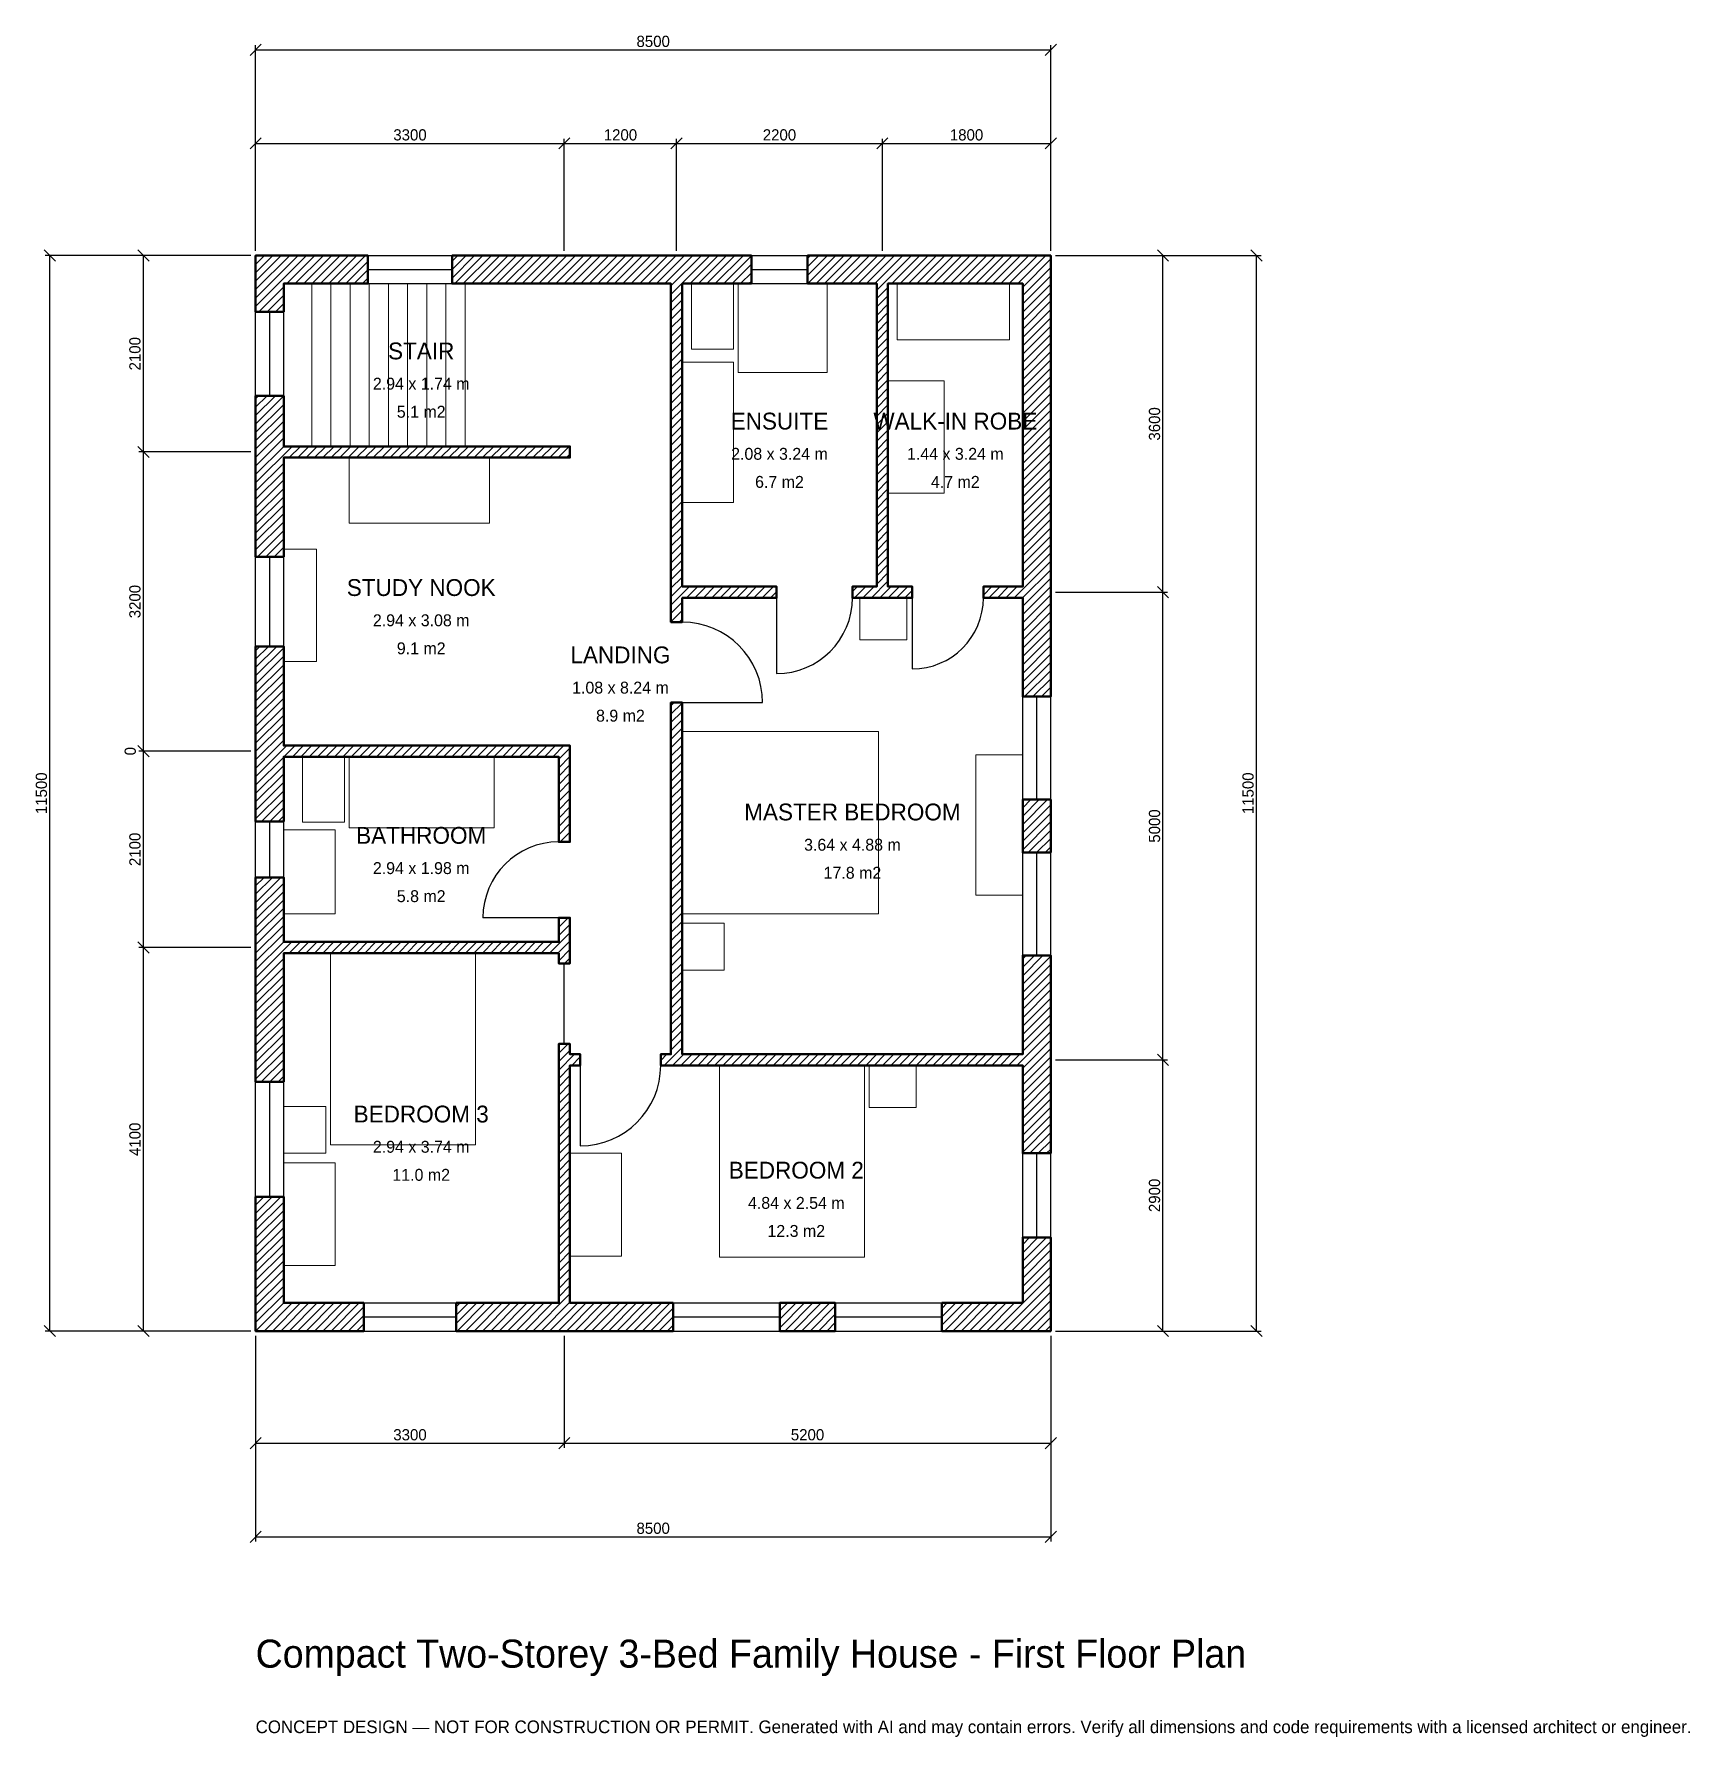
# Model space of a CAD drawing. Header units: millimetres. Extents: x -2369 to 15333, y -4341 to 13869.
import ezdxf
from ezdxf.enums import TextEntityAlignment as Align

# ---------------------------------------------------------------- set-up
doc = ezdxf.new("R2010")
doc.units = ezdxf.units.MM
for name, color, linetype, lineweight in [('A-ANNO-DIMS', 1, 'Continuous', 13), ('A-ANNO-TEXT', 7, 'Continuous', 18), ('A-AREA-IDEN', 7, 'Continuous', 18), ('A-DOOR', 2, 'Continuous', 25), ('A-FLOR-FIXT', 9, 'Continuous', 13), ('A-FLOR-STRS', 3, 'Continuous', 18), ('A-FURN', 9, 'Continuous', 13), ('A-GLAZ', 4, 'Continuous', 25), ('A-WALL', 7, 'Continuous', 50), ('A-WALL-PATT', 8, 'Continuous', 13)]:
    doc.layers.add(name, color=color, linetype=linetype, lineweight=lineweight)
doc.dimstyles.new('PLAN', dxfattribs={"dimtxt": 120, "dimasz": 80, "dimexe": 50, "dimexo": 50, "dimgap": 30, "dimtad": 1, "dimdec": 0, "dimtsz": 60, "dimcen": 2.5, "dimclrd": 1, "dimclre": 1, "dimazin": 3, "dimtfac": 1, "dimtmove": 0, "dimatfit": 3})

msp = doc.modelspace()

# ---------------------------------------------------------------- hatches: boundary and pattern name
at = {"layer": 'A-WALL-PATT'}
h = msp.add_hatch(dxfattribs=at)
h.set_pattern_fill('ANSI31', color=8, scale=20)
h.paths.add_polyline_path([(3150, 0), (2145, 0), (2145, 300), (3150, 300), (3240, 300), (3240, 2840), (3240, 2960), (3240, 3070), (3360, 3070), (3360, 2960), (3470, 2960), (3470, 2840), (3360, 2840), (3360, 300), (3450, 300), (4463.3333, 300), (4463.3333, 0), (3450, 0), (3360, 0), (3360, -0.001), (3240, -0.001), (3240, 0), (3150, 0)])
h.paths.add_polyline_path([(300, 0), (300, -0.001), (0, -0.001), (0, 0), (-0.001, 0), (-0.001, 0), (-0.001, 300), (0, 300), (0, 1435), (300, 1435), (300, 300), (1155, 300), (1155, 0), (300, 0)])
h.paths.add_polyline_path([(0, 3950), (0, 4040), (-0.001, 4040), (-0.001, 4160), (0, 4160), (0, 4250), (0, 4850), (300, 4850), (300, 4250), (300, 4160), (3240, 4160), (3240, 4420), (3360, 4420), (3360, 4160), (3360, 4040), (3360, 3930), (3240, 3930), (3240, 4040), (300, 4040), (300, 3950), (300, 2665), (0, 2665), (0, 3950)])
h.paths.add_polyline_path([(0, 6050), (0, 6140), (-0.001, 6140), (-0.001, 6260), (0, 6260), (0, 6350), (0, 7320), (300, 7320), (300, 6350), (300, 6260), (3240, 6260), (3360, 6260), (3360, 6140), (3360, 5230), (3240, 5230), (3240, 6140), (300, 6140), (300, 6050), (300, 5450), (0, 5450), (0, 6050)])
h.paths.add_polyline_path([(0, 9250), (0, 9340), (-0.001, 9340), (-0.001, 9460), (0, 9460), (0, 9550), (0, 10000), (300, 10000), (300, 9550), (300, 9460), (3360, 9460), (3360, 9340), (300, 9340), (300, 9250), (300, 8280), (0, 8280), (0, 9250)])
h.paths.add_polyline_path([(0, 11200), (-0.001, 11200), (-0.001, 11500), (0, 11500), (0, 11500.001), (300, 11500.001), (300, 11500), (1200, 11500), (1200, 11200), (300, 11200), (300, 10900), (0, 10900), (0, 11200)])
h.paths.add_polyline_path([(3150, 11500), (3450, 11500), (4350, 11500), (4440, 11500), (4440, 11500.001), (4560, 11500.001), (4560, 11500), (4650, 11500), (5300, 11500), (5300, 11200), (4650, 11200), (4560, 11200), (4560, 7960), (5570, 7960), (5570, 7840), (4560, 7840), (4560, 7580), (4440, 7580), (4440, 7840), (4440, 7960), (4440, 11200), (4350, 11200), (3450, 11200), (3150, 11200), (2100, 11200), (2100, 11500), (3150, 11500)])
h.paths.add_polyline_path([(6550, 11500), (6640, 11500), (6640, 11500.001), (6760, 11500.001), (6760, 11500), (6850, 11500), (8200, 11500), (8200, 11500.001), (8500, 11500.001), (8500, 11500), (8500.001, 11500), (8500.001, 11200), (8500, 11200), (8500, 8050), (8500, 7960), (8500.001, 7960), (8500.001, 7840), (8500, 7840), (8500, 7750), (8500, 6783.3333), (8200, 6783.3333), (8200, 7750), (8200, 7840), (7780, 7840), (7780, 7960), (8200, 7960), (8200, 8050), (8200, 11200), (6850, 11200), (6760, 11200), (6760, 7960), (7020, 7960), (7020, 7840), (6760, 7840), (6640, 7840), (6380, 7840), (6380, 7960), (6640, 7960), (6640, 11200), (6550, 11200), (5900, 11200), (5900, 11500), (6550, 11500)])
h.paths.add_polyline_path([(8500, 5116.6667), (8200, 5116.6667), (8200, 5683.3333), (8500, 5683.3333), (8500, 5116.6667)])
h.paths.add_polyline_path([(8500, 3050), (8500, 2960), (8500.001, 2960), (8500.001, 2840), (8500, 2840), (8500, 2750), (8500, 1900), (8200, 1900), (8200, 2750), (8200, 2840), (4560, 2840), (4440, 2840), (4330, 2840), (4330, 2960), (4440, 2960), (4440, 6720), (4560, 6720), (4560, 2960), (8200, 2960), (8200, 3050), (8200, 4016.6667), (8500, 4016.6667), (8500, 3050)])
h.paths.add_polyline_path([(8500, 300), (8500.001, 300), (8500.001, 0), (8500, 0), (8500, -0.001), (8200, -0.001), (8200, 0), (7336.6667, 0), (7336.6667, 300), (8200, 300), (8200, 1000), (8500, 1000), (8500, 300)])
h.paths.add_polyline_path([(5603.3333, 0), (5603.3333, 300), (6196.6667, 300), (6196.6667, 0), (5603.3333, 0)])

# ---------------------------------------------------------------- linework, layer by layer
at = {"layer": 'A-DOOR'}
for p, q in [((5570, 7840), (5570, 7030)), ((7020, 7840), (7020, 7080)), ((4560, 6720), (5420, 6720)), ((3240, 4420), (2430, 4420)), ((3300, 3070), (3300, 3930)), ((3470, 2840), (3470, 1980))]:
    msp.add_line(p, q, dxfattribs=at)
for centre, radius, start, end in [((5570, 7840), 810, 270, 360), ((7020, 7840), 760, 270, 360), ((4560, 6720), 860, 0, 90), ((3240, 4420), 810, 90, 180), ((3470, 2840), 860, 270, 360)]:
    msp.add_arc(centre, radius, start, end, dxfattribs=at)
at = {"layer": 'A-FLOR-FIXT'}
for points in [[(4660, 10500), (5110, 10500), (5110, 11200), (4660, 11200)], [(5160, 10250), (6110, 10250), (6110, 11200), (5160, 11200)], [(4560, 8860), (5110, 8860), (5110, 10360), (4560, 10360)], [(500, 5440), (950, 5440), (950, 6140), (500, 6140)], [(1000, 5380), (2550, 5380), (2550, 6140), (1000, 6140)], [(300, 4460), (850, 4460), (850, 5360), (300, 5360)]]:
    msp.add_lwpolyline(points, close=True, dxfattribs=at)
at = {"layer": 'A-FLOR-STRS'}
for p, q in [((600, 9460), (600, 11200)), ((805, 9460), (805, 11200)), ((1010, 9460), (1010, 11200)), ((1215, 9460), (1215, 11200)), ((1420, 9460), (1420, 11200)), ((1625, 9460), (1625, 11200)), ((1830, 9460), (1830, 11200)), ((2035, 9460), (2035, 11200)), ((2240, 9460), (2240, 11200))]:
    msp.add_line(p, q, dxfattribs=at)
at = {"layer": 'A-FURN'}
for points in [[(6860, 10600), (8060, 10600), (8060, 11200), (6860, 11200)], [(6760, 8960), (7360, 8960), (7360, 10160), (6760, 10160)], [(1000, 8640), (2500, 8640), (2500, 9340), (1000, 9340)], [(300, 7160), (650, 7160), (650, 8360), (300, 8360)], [(6460, 7390), (6960, 7390), (6960, 7840), (6460, 7840)], [(4560, 4460), (6660, 4460), (6660, 6410), (4560, 6410)], [(7700, 4660), (8200, 4660), (8200, 6160), (7700, 6160)], [(4560, 3860), (5010, 3860), (5010, 4360), (4560, 4360)], [(800, 1990), (2350, 1990), (2350, 4040), (800, 4040)], [(4960, 790), (6510, 790), (6510, 2840), (4960, 2840)], [(6560, 2390), (7060, 2390), (7060, 2840), (6560, 2840)], [(300, 1900), (750, 1900), (750, 2400), (300, 2400)], [(3360, 800), (3910, 800), (3910, 1900), (3360, 1900)], [(300, 700), (850, 700), (850, 1800), (300, 1800)]]:
    msp.add_lwpolyline(points, close=True, dxfattribs=at)
at = {"layer": 'A-GLAZ'}
for p, q in [((1200, 11500), (2100, 11500)), ((5300, 11500), (5900, 11500)), ((1200, 11350), (2100, 11350)), ((5300, 11350), (5900, 11350)), ((1200, 11200), (2100, 11200)), ((5300, 11200), (5900, 11200)), ((0, 10000), (0, 10900)), ((150, 10000), (150, 10900)), ((300, 10000), (300, 10900)), ((0, 7320), (0, 8280)), ((150, 7320), (150, 8280)), ((300, 7320), (300, 8280)), ((8200, 5683.3333), (8200, 6783.3333)), ((8350, 5683.3333), (8350, 6783.3333)), ((8500, 5683.3333), (8500, 6783.3333)), ((0, 4850), (0, 5450)), ((150, 4850), (150, 5450)), ((300, 4850), (300, 5450)), ((8200, 4016.6667), (8200, 5116.6667)), ((8350, 4016.6667), (8350, 5116.6667)), ((8500, 4016.6667), (8500, 5116.6667)), ((0, 1435), (0, 2665)), ((150, 1435), (150, 2665)), ((300, 1435), (300, 2665)), ((8200, 1000), (8200, 1900)), ((8350, 1000), (8350, 1900)), ((8500, 1000), (8500, 1900)), ((1155, 300), (2145, 300)), ((4463.3333, 300), (5603.3333, 300)), ((6196.6667, 300), (7336.6667, 300)), ((1155, 150), (2145, 150)), ((1155, 0), (2145, 0)), ((4463.3333, 150), (5603.3333, 150)), ((4463.3333, 0), (5603.3333, 0)), ((6196.6667, 150), (7336.6667, 150)), ((6196.6667, 0), (7336.6667, 0))]:
    msp.add_line(p, q, dxfattribs=at)
at = {"layer": 'A-WALL'}
for points in [[(0, 11200), (-0.001, 11200), (-0.001, 11500), (0, 11500), (0, 11500.001), (300, 11500.001), (300, 11500), (1200, 11500), (1200, 11200), (300, 11200), (300, 10900), (0, 10900), (0, 11200)], [(3150, 11500), (3450, 11500), (4350, 11500), (4440, 11500), (4440, 11500.001), (4560, 11500.001), (4560, 11500), (4650, 11500), (5300, 11500), (5300, 11200), (4650, 11200), (4560, 11200), (4560, 7960), (5570, 7960), (5570, 7840), (4560, 7840), (4560, 7580), (4440, 7580), (4440, 7840), (4440, 7960), (4440, 11200), (4350, 11200), (3450, 11200), (3150, 11200), (2100, 11200), (2100, 11500), (3150, 11500)], [(6550, 11500), (6640, 11500), (6640, 11500.001), (6760, 11500.001), (6760, 11500), (6850, 11500), (8200, 11500), (8200, 11500.001), (8500, 11500.001), (8500, 11500), (8500.001, 11500), (8500.001, 11200), (8500, 11200), (8500, 8050), (8500, 7960), (8500.001, 7960), (8500.001, 7840), (8500, 7840), (8500, 7750), (8500, 6783.3333), (8200, 6783.3333), (8200, 7750), (8200, 7840), (7780, 7840), (7780, 7960), (8200, 7960), (8200, 8050), (8200, 11200), (6850, 11200), (6760, 11200), (6760, 7960), (7020, 7960), (7020, 7840), (6760, 7840), (6640, 7840), (6380, 7840), (6380, 7960), (6640, 7960), (6640, 11200), (6550, 11200), (5900, 11200), (5900, 11500), (6550, 11500)], [(0, 9250), (0, 9340), (-0.001, 9340), (-0.001, 9460), (0, 9460), (0, 9550), (0, 10000), (300, 10000), (300, 9550), (300, 9460), (3360, 9460), (3360, 9340), (300, 9340), (300, 9250), (300, 8280), (0, 8280), (0, 9250)], [(0, 6050), (0, 6140), (-0.001, 6140), (-0.001, 6260), (0, 6260), (0, 6350), (0, 7320), (300, 7320), (300, 6350), (300, 6260), (3240, 6260), (3360, 6260), (3360, 6140), (3360, 5230), (3240, 5230), (3240, 6140), (300, 6140), (300, 6050), (300, 5450), (0, 5450), (0, 6050)], [(8500, 3050), (8500, 2960), (8500.001, 2960), (8500.001, 2840), (8500, 2840), (8500, 2750), (8500, 1900), (8200, 1900), (8200, 2750), (8200, 2840), (4560, 2840), (4440, 2840), (4330, 2840), (4330, 2960), (4440, 2960), (4440, 6720), (4560, 6720), (4560, 2960), (8200, 2960), (8200, 3050), (8200, 4016.6667), (8500, 4016.6667), (8500, 3050)], [(8500, 5116.6667), (8200, 5116.6667), (8200, 5683.3333), (8500, 5683.3333), (8500, 5116.6667)], [(0, 3950), (0, 4040), (-0.001, 4040), (-0.001, 4160), (0, 4160), (0, 4250), (0, 4850), (300, 4850), (300, 4250), (300, 4160), (3240, 4160), (3240, 4420), (3360, 4420), (3360, 4160), (3360, 4040), (3360, 3930), (3240, 3930), (3240, 4040), (300, 4040), (300, 3950), (300, 2665), (0, 2665), (0, 3950)], [(3150, 0), (2145, 0), (2145, 300), (3150, 300), (3240, 300), (3240, 2840), (3240, 2960), (3240, 3070), (3360, 3070), (3360, 2960), (3470, 2960), (3470, 2840), (3360, 2840), (3360, 300), (3450, 300), (4463.3333, 300), (4463.3333, 0), (3450, 0), (3360, 0), (3360, -0.001), (3240, -0.001), (3240, 0), (3150, 0)], [(300, 0), (300, -0.001), (0, -0.001), (0, 0), (-0.001, 0), (-0.001, 0), (-0.001, 300), (0, 300), (0, 1435), (300, 1435), (300, 300), (1155, 300), (1155, 0), (300, 0)], [(8500, 300), (8500.001, 300), (8500.001, 0), (8500, 0), (8500, -0.001), (8200, -0.001), (8200, 0), (7336.6667, 0), (7336.6667, 300), (8200, 300), (8200, 1000), (8500, 1000), (8500, 300)], [(5603.3333, 0), (5603.3333, 300), (6196.6667, 300), (6196.6667, 0), (5603.3333, 0)]]:
    msp.add_lwpolyline(points, close=True, dxfattribs=at)

# ---------------------------------------------------------------- texts
at = {"layer": 'A-ANNO-TEXT'}
for s, height, p in [('Compact Two-Storey 3-Bed Family House - First Floor Plan', 300, (0, -3600)), ('CONCEPT DESIGN — NOT FOR CONSTRUCTION OR PERMIT. Generated with AI and may contain errors. Verify all dimensions and code requirements with a licensed architect or engineer.', 135, (0, -4300))]:
    msp.add_text(s, height=height, dxfattribs=at).set_placement(p)
at = {"layer": 'A-AREA-IDEN'}
for s, height, p in [('STAIR', 180, (1770, 10480)), ('2.94 x 1.74 m', 127.5, (1770, 10130)), ('5.1 m2', 127.5, (1770, 9830)), ('ENSUITE', 180, (5600, 9730)), ('WALK-IN ROBE', 180, (7480, 9730)), ('2.08 x 3.24 m', 127.5, (5600, 9380)), ('1.44 x 3.24 m', 127.5, (7480, 9380)), ('6.7 m2', 127.5, (5600, 9080)), ('4.7 m2', 127.5, (7480, 9080)), ('STUDY NOOK', 180, (1770, 7950)), ('2.94 x 3.08 m', 127.5, (1770, 7600)), ('9.1 m2', 127.5, (1770, 7300)), ('LANDING', 180, (3900, 7230)), ('1.08 x 8.24 m', 127.5, (3900, 6880)), ('8.9 m2', 127.5, (3900, 6580)), ('MASTER BEDROOM', 180, (6380, 5550)), ('BATHROOM', 180, (1770, 5300)), ('3.64 x 4.88 m', 127.5, (6380, 5200)), ('2.94 x 1.98 m', 127.5, (1770, 4950)), ('17.8 m2', 127.5, (6380, 4900)), ('5.8 m2', 127.5, (1770, 4650)), ('BEDROOM 3', 180, (1770, 2320)), ('2.94 x 3.74 m', 127.5, (1770, 1970)), ('11.0 m2', 127.5, (1770, 1670)), ('BEDROOM 2', 180, (5780, 1720)), ('4.84 x 2.54 m', 127.5, (5780, 1370)), ('12.3 m2', 127.5, (5780, 1070))]:
    msp.add_text(s, height=height, dxfattribs=at).set_placement(p, align=Align.MIDDLE_CENTER)

# ---------------------------------------------------------------- dimensions: what is measured, and where the dimension line sits
at = {"layer": 'A-ANNO-DIMS'}
for base, p1, p2, text in [((0, 13700), (0, 11500), (8500, 11500), '8500'), ((0, 12700), (0, 11500), (3300, 11500), '3300'), ((3300, 12700), (3300, 11500), (4500, 11500), '1200'), ((4500, 12700), (4500, 11500), (6700, 11500), '2200'), ((6700, 12700), (6700, 11500), (8500, 11500), '1800'), ((0, -1200), (0, 0), (3300, 0), '3300'), ((0, -2200), (0, 0), (8500, 0), '8500'), ((3300, -1200), (3300, 0), (8500, 0), '5200')]:
    msp.add_linear_dim(base=base, p1=p1, p2=p2, text=text, dimstyle='PLAN', dxfattribs=at).render()
for base, p1, p2, text in [((-2200, 0), (0, 0), (0, 11500), '11500'), ((-1200, 9400), (0, 9400), (0, 11500), '2100'), ((9700, 7900), (8500, 7900), (8500, 11500), '3600'), ((10700, 0), (8500, 0), (8500, 11500), '11500'), ((-1200, 6200), (0, 6200), (0, 9400), '3200'), ((9700, 2900), (8500, 2900), (8500, 7900), '5000'), ((-1200, 6200), (0, 6200), (0, 6200), '0'), ((-1200, 4100), (0, 4100), (0, 6200), '2100'), ((-1200, 0), (0, 0), (0, 4100), '4100'), ((9700, 0), (8500, 0), (8500, 2900), '2900')]:
    msp.add_linear_dim(base=base, p1=p1, p2=p2, angle=90, text=text, dimstyle='PLAN', dxfattribs=at).render()

doc.saveas('drawing.dxf')
